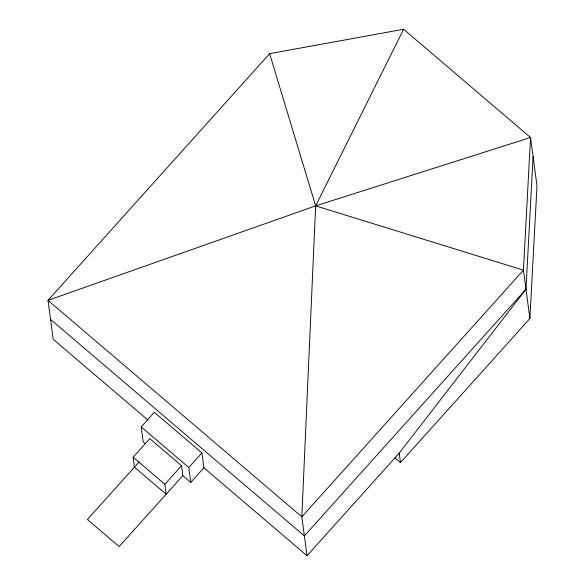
<?xml version="1.0" encoding="UTF-8"?>
<svg xmlns="http://www.w3.org/2000/svg" width="585" height="585" viewBox="0 0 585 585"><rect width="100%" height="100%" fill="white"/><g stroke="black" fill="none" stroke-linecap="round" stroke-linejoin="round"><path stroke-width="0.88" d="M145.182 443.503L143.201 441.814L141.212 426.918L154.33 412.315L201.92 452.907L203.909 467.803L307.023 555.75L399.197 453.148L525.988 289.217L533.081 156.561M394.912 457.865L400.462 462.603L529.893 318.525L536.993 185.869L530.536 137.497L403.628 29.25L269.619 53.659L48.007 300.339L53.198 339.263L148.012 420.125M403.628 29.25L315.651 205.869L301.831 516.826L307.023 555.75M133.117 457.229L164.846 484.285L166.169 494.215L134.44 467.152L133.117 457.229L149.804 438.648L181.533 465.711L182.856 475.634L190.79 482.406L203.909 467.803M139.208 461.843L87.414 519.495L119.143 546.558L182.856 475.634M164.846 484.285L181.533 465.711M190.79 482.406L188.801 467.51L201.92 452.907M525.988 289.217L304.375 535.897L50.551 319.403M141.212 426.918L188.801 467.51M269.619 53.659L315.651 205.869L523.443 270.153L529.893 318.525M399.197 453.148L400.462 462.603M530.536 137.497L523.443 270.153L301.831 516.826L48.007 300.339L315.651 205.869L530.536 137.497"/></g></svg>
